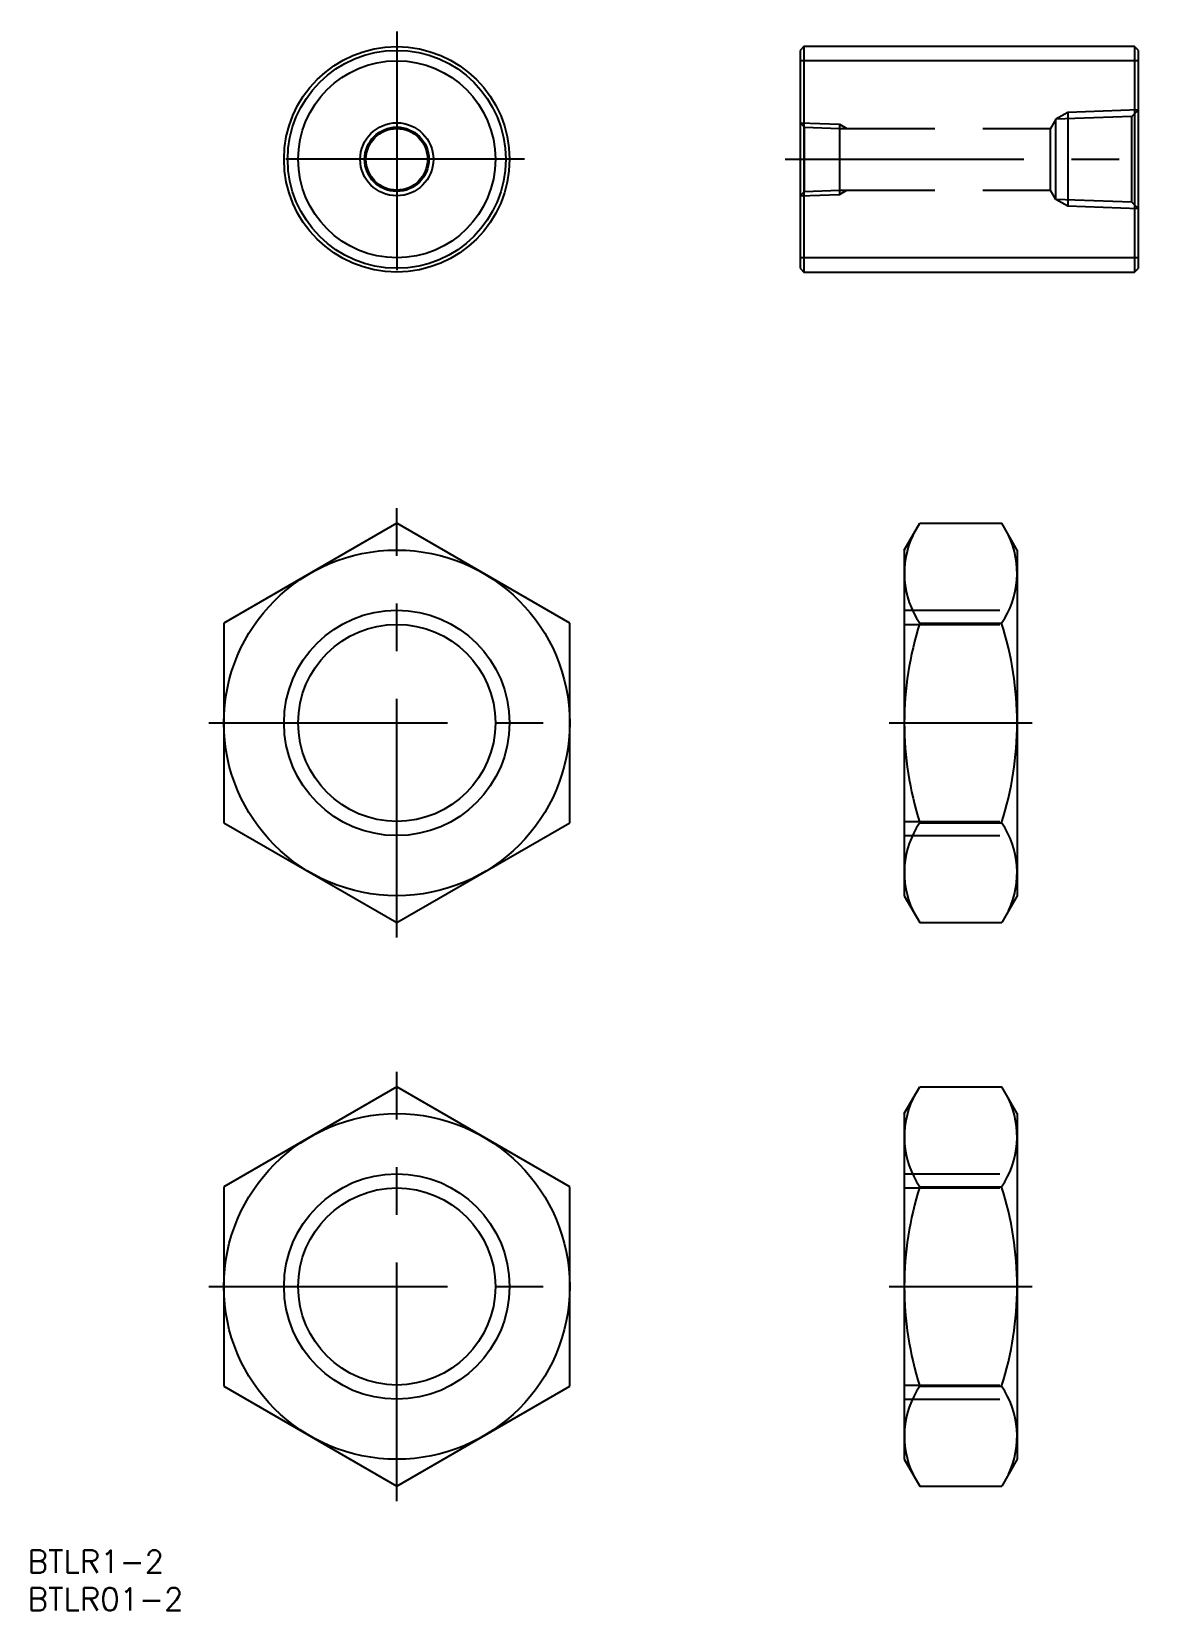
# Model space of a CAD drawing. Extents: x -49 to 101, y -193 to 17.
import ezdxf

# ---------------------------------------------------------------- set-up
doc = ezdxf.new("R2010")
doc.units = 0
doc.linetypes.add('CENTER', pattern=[50.8, 31.75, -6.35, 6.35, -6.35])
doc.linetypes.add('DASHED', pattern=[19.05, 12.7, -6.35])
doc.layers.get('0').update_dxf_attribs({"linetype": 'CONTINUOUS'})
doc.layers.add('CENTER', color=1, linetype='CENTER')
doc.styles.get("Standard").update_dxf_attribs({"font": 'txt.shx', "height": 3, "bigfont": 'bigfont.shx'})

msp = doc.modelspace()

# ---------------------------------------------------------------- linework, layer by layer
at = {"color": 7, "linetype": 'CONTINUOUS'}
for p, q in [((54.13, 15), (53.63, 14.5)), ((98.13, 15), (54.13, 15)), ((54.13, 15), (54.13, -15)), ((98.13, 15), (98.13, -15)), ((98.63, 14.5), (98.13, 15)), ((53.63, 14.5), (53.63, -14.5)), ((98.63, -14.5), (98.63, 14.5)), ((53.63, -14.5), (54.13, -15)), ((98.13, -15), (98.63, -14.5)), ((54.13, -15), (98.13, -15)), ((0, -48.44), (-23, -61.72)), ((23, -61.72), (0, -48.44)), ((67.5, -52), (69.55, -48.44)), ((69.55, -48.44), (80.45, -48.44)), ((82.5, -52), (80.45, -48.44)), ((67.5, -52), (67.5, -98)), ((82.5, -52), (82.5, -98)), ((82.5, -52), (82.5, -98)), ((-23, -61.72), (-23, -88.28)), ((23, -88.28), (23, -61.72)), ((69.55, -61.72), (80.45, -61.72)), ((-23, -88.28), (0, -101.56)), ((0, -101.56), (23, -88.28)), ((69.55, -88.28), (80.45, -88.28)), ((67.5, -98), (69.55, -101.56)), ((82.5, -98), (80.45, -101.56)), ((69.55, -101.56), (80.45, -101.56)), ((0, -123.44), (-23, -136.72)), ((23, -136.72), (0, -123.44)), ((67.5, -127), (69.55, -123.44)), ((69.55, -123.44), (80.45, -123.44)), ((82.5, -127), (80.45, -123.44)), ((67.5, -127), (67.5, -173)), ((82.5, -127), (82.5, -173)), ((82.5, -127), (82.5, -173)), ((-23, -136.72), (-23, -163.28)), ((23, -163.28), (23, -136.72)), ((69.55, -136.72), (80.45, -136.72)), ((-23, -163.28), (0, -176.56)), ((0, -176.56), (23, -163.28)), ((69.55, -163.28), (80.45, -163.28)), ((67.5, -173), (69.55, -176.56)), ((82.5, -173), (80.45, -176.56)), ((69.55, -176.56), (80.45, -176.56))]:
    msp.add_line(p, q, dxfattribs=at)
at = {"color": 3, "linetype": 'CONTINUOUS'}
for p, q in [((98.63, 13.11), (53.63, 13.11)), ((98.63, -13.11), (53.63, -13.11))]:
    msp.add_line(p, q, dxfattribs=at)
at = {"color": 3, "linetype": 'DASHED'}
for p, q in [((98.63, 6.58), (89.23, 6.25)), ((98.63, 6.58), (97.74, 5.69)), ((53.63, 4.86), (58.87, 4.68)), ((53.63, 4.86), (54.23, 4.26)), ((54.23, 4.26), (58.87, 4.1)), ((54.23, -4.26), (54.23, 4.26)), ((58.87, 4.68), (58.87, -4.68)), ((58.87, 4.68), (59.87, 4.1)), ((87.65, 5.34), (86.93, 4.1)), ((89.23, 6.25), (87.65, 5.34)), ((97.74, 5.69), (87.65, 5.34)), ((87.65, -5.34), (87.65, 5.34)), ((89.23, 6.25), (89.23, -6.25)), ((97.74, -5.69), (97.74, 5.69)), ((58.87, 4.1), (86.93, 4.1)), ((86.93, -4.1), (86.93, 4.1)), ((54.23, -4.26), (58.87, -4.1)), ((58.87, -4.68), (59.87, -4.1)), ((58.87, -4.1), (86.93, -4.1)), ((87.65, -5.34), (86.93, -4.1)), ((53.63, -4.86), (54.23, -4.26)), ((53.63, -4.86), (58.87, -4.68)), ((97.74, -5.69), (87.65, -5.34)), ((89.23, -6.25), (87.65, -5.34)), ((98.63, -6.58), (89.23, -6.25)), ((98.63, -6.58), (97.74, -5.69)), ((67.5, -60), (82.5, -60)), ((67.5, -61.89), (82.5, -61.89)), ((67.5, -88.11), (82.5, -88.11)), ((67.5, -90), (82.5, -90)), ((67.5, -135), (82.5, -135)), ((67.5, -136.89), (82.5, -136.89)), ((67.5, -163.11), (82.5, -163.11)), ((67.5, -165), (82.5, -165))]:
    msp.add_line(p, q, dxfattribs=at)
at = {"color": 7, "linetype": 'CONTINUOUS'}
for centre, radius in [((0, 0), 15), ((0, 0), 14.5), ((0, 0), 4.28), ((0, 0), 4.1), ((0, -75), 23), ((0, -75), 13.11), ((0, -150), 23), ((0, -150), 13.11)]:
    msp.add_circle(centre, radius, dxfattribs=at)
at = {"color": 3, "linetype": 'CONTINUOUS'}
for centre, radius in [((0, 0), 13.11), ((0, 0), 4.86), ((0, -75), 15), ((0, -150), 15)]:
    msp.add_circle(centre, radius, dxfattribs=at)
at = {"color": 7, "linetype": 'CONTINUOUS'}
for centre, radius, start, end in [((79.26, -55.08), 11.76, 154.3842, 214.3842), ((70.74, -55.08), 11.76, 325.6158, 25.6158), ((111.45, -75), 43.95, 162.412, 197.588), ((38.55, -75), 43.95, 342.412, 17.588), ((79.26, -94.92), 11.76, 145.6158, 205.6158), ((70.74, -94.92), 11.76, 334.3842, 34.3842), ((79.26, -130.08), 11.76, 154.3842, 214.3842), ((70.74, -130.08), 11.76, 325.6158, 25.6158), ((111.45, -150), 43.95, 162.412, 197.588), ((38.55, -150), 43.95, 342.412, 17.588), ((79.26, -169.92), 11.76, 145.6158, 205.6158), ((70.74, -169.92), 11.76, 334.3842, 34.3842)]:
    msp.add_arc(centre, radius, start, end, dxfattribs=at)
at = {"layer": 'CENTER', "color": 1, "linetype": 'CENTER'}
for p, q in [((0, 17), (0, -17)), ((17, 0), (-17, 0)), ((51.63, 0), (100.63, 0)), ((0, -103.56), (0, -46.44)), ((-25, -75), (25, -75)), ((65.5, -75), (84.5, -75)), ((0, -178.56), (0, -121.44)), ((-25, -150), (25, -150)), ((65.5, -150), (84.5, -150))]:
    msp.add_line(p, q, dxfattribs=at)

# ---------------------------------------------------------------- texts
at = {"color": 7, "linetype": 'CONTINUOUS'}
for s, p in [('BTLR1-2', (-49.08, -188.11)), ('BTLR01-2', (-49.08, -193.11))]:
    msp.add_text(s, height=3, dxfattribs=at).set_placement(p)

doc.saveas('drawing.dxf')
